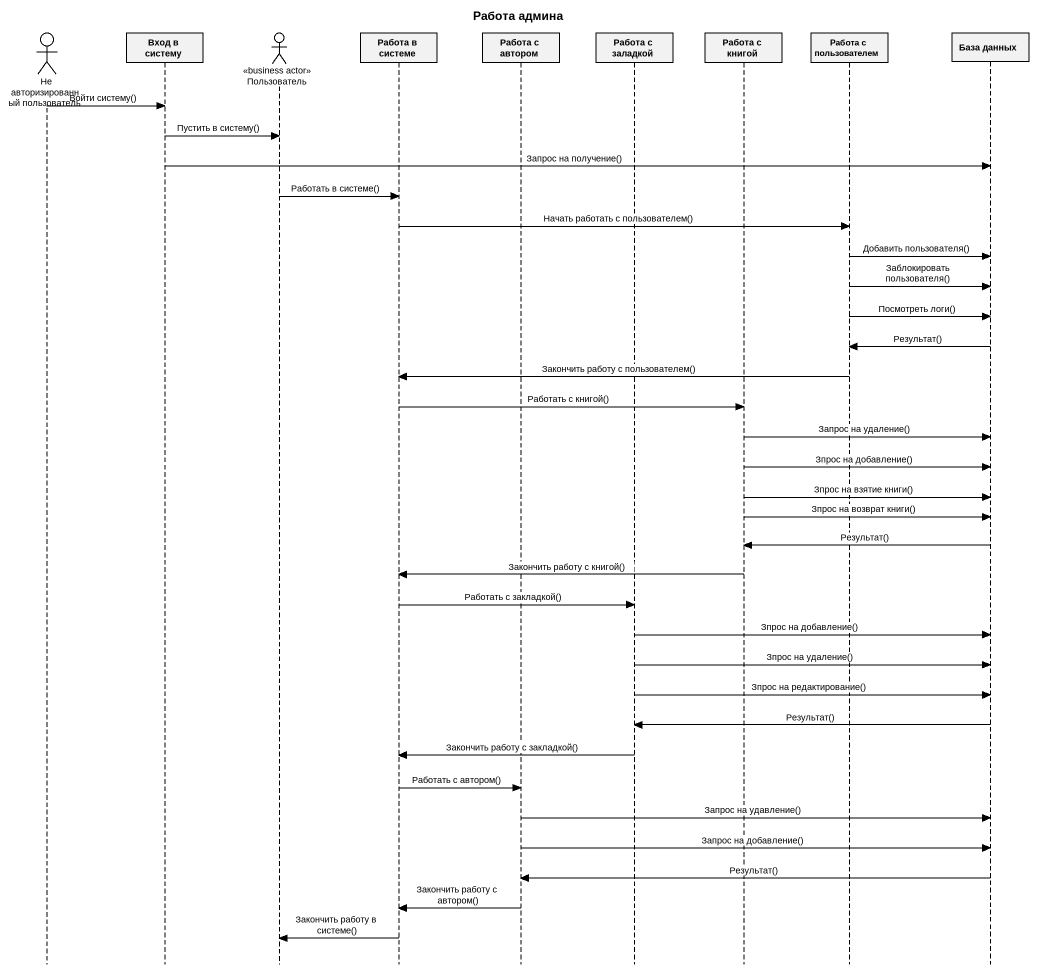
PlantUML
@startuml
title Работа админа
hide footbox
actor "Не авторизированный пользователь" as Не_авторизированный
participant "Вход в систему" as Вход_в_систему
actor Пользователь <<business actor>>
participant "Работа в системе" as Работа_в_системе
participant "Работа с автором" as Работа_с_автором
participant "Работа с заладкой" as Работа_с_заладкой
participant "Работа с книгой" as Работа_с_книгой
participant "Работа с пользователем" as Работа_с_пользователем
participant "База данных" as База_данных

Не_авторизированный -> Вход_в_систему : Войти систему()
Вход_в_систему -> Пользователь : Пустить в систему()
Вход_в_систему -> База_данных : Запрос на получение()
Пользователь -> Работа_в_системе : Работать в системе()
Работа_в_системе -> Работа_с_пользователем : Начать работать с пользователем()
Работа_с_пользователем -> База_данных : Добавить пользователя()
Работа_с_пользователем -> База_данных : Заблокировать пользователя()
Работа_с_пользователем -> База_данных : Посмотреть логи()
База_данных -> Работа_с_пользователем : Результат()
Работа_с_пользователем -> Работа_в_системе : Закончить работу с пользователем()
Работа_в_системе -> Работа_с_книгой : Работать с книгой()
Работа_с_книгой -> База_данных : Запрос на удаление()
Работа_с_книгой -> База_данных : Зпрос на добавление()
Работа_с_книгой -> База_данных : Зпрос на взятие книги()
Работа_с_книгой -> База_данных : Зпрос на возврат книги()
База_данных -> Работа_с_книгой : Результат()
Работа_с_книгой -> Работа_в_системе : Закончить работу с книгой()
Работа_в_системе -> Работа_с_заладкой : Работать с закладкой()
Работа_с_заладкой -> База_данных : Зпрос на добавление()
Работа_с_заладкой -> База_данных : Зпрос на удаление()
Работа_с_заладкой -> База_данных : Зпрос на редактирование()
База_данных -> Работа_с_заладкой : Результат()
Работа_с_заладкой -> Работа_в_системе : Закончить работу с закладкой()
Работа_в_системе -> Работа_с_автором : Работать с автором()
Работа_с_автором -> База_данных : Запрос на удавление()
Работа_с_автором -> База_данных : Запрос на добавление()
База_данных -> Работа_с_автором : Результат()
Работа_с_автором -> Работа_в_системе : Закончить работу с автором()
Работа_в_системе -> Пользователь : Закончить работу в системе()
@enduml
